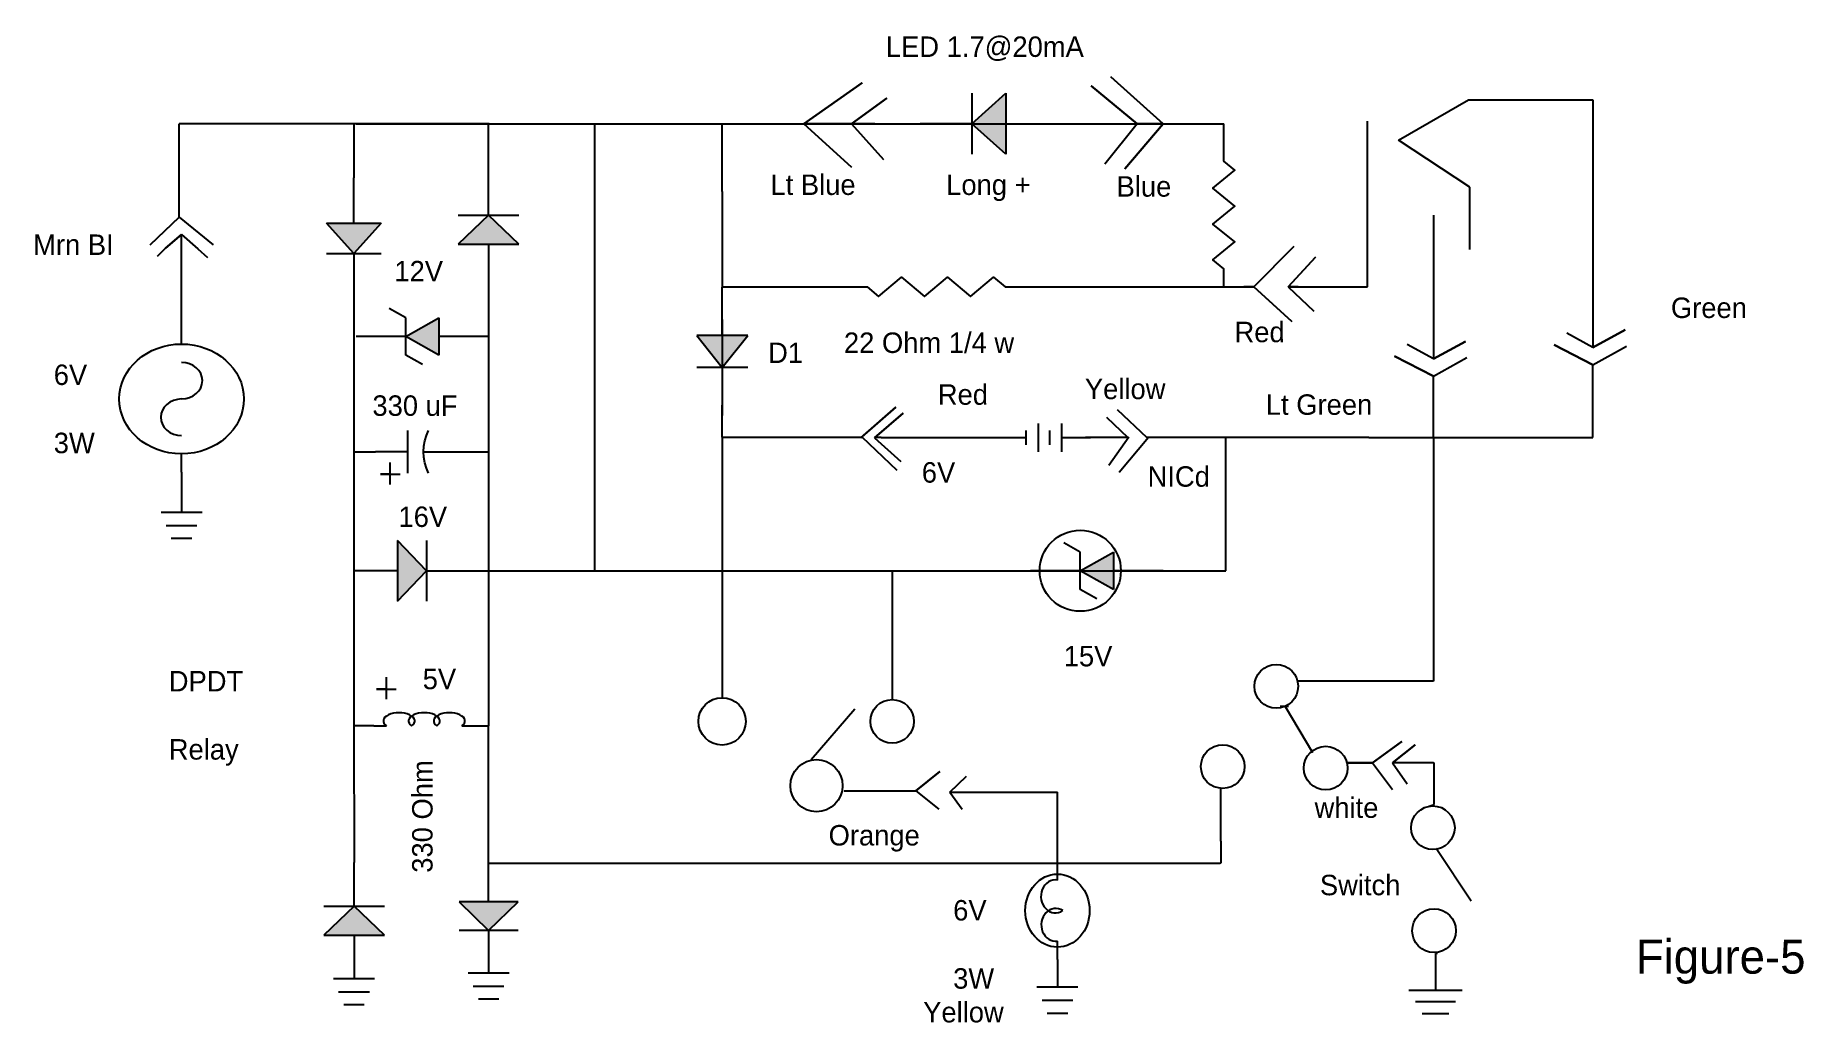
# Model space of a CAD drawing. Header units: inches. Extents: x 29 to 133, y 3 to 61.
import ezdxf

# ---------------------------------------------------------------- set-up
doc = ezdxf.new("R2010")
doc.units = ezdxf.units.IN
doc.header["$MEASUREMENT"] = 0

# ---------------------------------------------------------------- blocks, each defined once
blk = doc.blocks.new('Generator - AC')
at = {"color": 7}
for p, q in [((0, 0), (0.05, 0)), ((0.35, 0), (0.4, 0))]:
    blk.add_line(p, q, dxfattribs=at)
blk.add_circle((0.2, 0), 0.15, dxfattribs=at)
for centre, start, end in [((0.15, 0), 0, 180), ((0.25, 0), 180, 0)]:
    blk.add_arc(centre, 0.05, start, end, dxfattribs=at)
blk = doc.blocks.new('Diode')
at = {"color": 7}
for p, q in [((0.15, 0.125), (0.25, 0)), ((0.15, -0.125), (0.15, 0.125)), ((0.25, -0.125), (0.25, 0.125)), ((0.15, 0), (0, 0)), ((0.25, 0), (0.15, -0.125)), ((0.25, 0), (0.4, 0))]:
    blk.add_line(p, q, dxfattribs=at)
blk.add_solid([(0.15, -0.125), (0.25, 0), (0.15, 0.125)], dxfattribs=at)
blk = doc.blocks.new('Diode - Zener')
at = {"color": 7}
for p, q in [((0.2, 0.150001), (0.25, 0.100001)), ((0.15, 0.100001), (0.25, 0)), ((0.15, 0), (0.15, 0.100001)), ((0.25, 0.100001), (0.25, -0.099999)), ((0, 0), (0.15, 0)), ((0.25, 0), (0.15, -0.099999)), ((0.15, -0.099999), (0.15, 0)), ((0.25, 0), (0.4, 0)), ((0.25, -0.099999), (0.3, -0.149999))]:
    blk.add_line(p, q, dxfattribs=at)
blk.add_solid([(0.15, -0.099999), (0.25, 0), (0.15, 0.100001)], dxfattribs=at)
blk = doc.blocks.new('Capacitor')
at = {"color": 7}
for p, q in [((0.15, -0.1), (0.15, 0.1)), ((0.15, 0), (0, 0)), ((0.225, 0), (0.4, 0))]:
    blk.add_line(p, q, dxfattribs=at)
blk.add_arc((0.4375, 0), 0.2125, 151.9275, 208.0725, dxfattribs=at)
blk = doc.blocks.new('Inductor')
at = {"color": 7}
for p, q in [((0, 0), (0.05, 0)), ((0.35, 0), (0.4, 0))]:
    blk.add_line(p, q, dxfattribs=at)
for centre in [(0.1, 0.0375), (0.2, 0.0375), (0.3, 0.0375)]:
    blk.add_arc(centre, 0.0625, 323.1301, 216.8699, dxfattribs=at)
blk = doc.blocks.new('Ground')
at = {"color": 7}
for p, q in [((-0.1, 0), (0.1, 0)), ((0.075, -0.05), (-0.075, -0.05)), ((-0.05, -0.1), (0.05, -0.1))]:
    blk.add_line(p, q, dxfattribs=at)
blk = doc.blocks.new('Lamp - Incandescent')
at = {"color": 7}
for p, q in [((0, 0), (0.075, 0)), ((0.325, 0), (0.4, 0))]:
    blk.add_line(p, q, dxfattribs=at)
blk.add_circle((0.2, 0), 0.15, dxfattribs=at)
for centre, radius, start, end in [((0.141667, 0.008333), 0.067185, 330.2551, 187.125), ((0.258088, 0.009558), 0.067591, 351.8699, 210.75)]:
    blk.add_arc(centre, radius, start, end, dxfattribs=at)
blk = doc.blocks.new('Battery')
at = {"color": 7}
for p, q in [((0.175, -0.1), (0.175, 0.1)), ((0.275, -0.1), (0.275, 0.1)), ((0, 0), (0.125, 0)), ((0.125, 0.05), (0.125, -0.05)), ((0.225, 0.05), (0.225, -0.05)), ((0.275, 0), (0.4, 0))]:
    blk.add_line(p, q, dxfattribs=at)
blk = doc.blocks.new('Resistor')
at = {"color": 7}
blk.add_lwpolyline([(0, 0), (0.05, 0), (0.075, 0.025), (0.125, -0.025), (0.175, 0.025), (0.225, -0.025), (0.275, 0.025), (0.325, -0.025), (0.35, 0), (0.4, 0)], dxfattribs=at)

msp = doc.modelspace()

# ---------------------------------------------------------------- linework, layer by layer
for p, q in [((95.13, 55.68), (92.07, 58.44)), ((92.07, 58.44), (95.13, 55.68)), ((74.05, 55.68), (77.47, 58.08)), ((77.47, 58.08), (74.05, 55.68)), ((76.84, 55.68), (78.91, 57.18)), ((78.91, 57.18), (76.84, 55.68)), ((93.6, 55.68), (90.9, 57.9)), ((90.9, 57.9), (93.6, 55.68)), ((108.94, 54.72), (113.06, 57.09)), ((113.06, 57.09), (120.35, 57.09)), ((120.35, 57.09), (120.35, 56.14)), ((120.35, 56.14), (120.35, 42.55)), ((37.39, 50.2), (37.39, 55.68)), ((42.99, 55.68), (37.39, 55.68)), ((47.12, 55.68), (43, 55.68)), ((55.58, 55.68), (47.12, 55.68)), ((47.64, 55.68), (47.64, 52.51)), ((47.78, 55.68), (88.92, 55.68)), ((55.55, 52.87), (55.55, 55.68)), ((55.57, 55.68), (58.46, 55.68)), ((58.46, 55.68), (61.43, 55.68)), ((61.43, 55.68), (61.77, 55.68)), ((61.77, 55.68), (61.77, 29.45)), ((69.26, 51.71), (69.26, 55.68)), ((69.26, 55.68), (69.26, 55.68)), ((69.26, 55.68), (78.21, 55.68)), ((69.26, 55.68), (79.86, 55.68)), ((78.21, 55.68), (74.05, 55.68)), ((74.05, 55.68), (76.84, 53.13)), ((76.84, 53.13), (74.05, 55.68)), ((74.05, 55.68), (76.84, 55.68)), ((76.84, 55.68), (78.73, 53.58)), ((88.92, 55.68), (98.69, 55.68)), ((88.92, 55.68), (93.6, 55.68)), ((93.6, 55.68), (91.71, 53.31)), ((95.13, 55.68), (92.88, 53.04)), ((92.88, 53.04), (95.13, 55.68)), ((93.6, 55.68), (95.13, 55.68)), ((95.13, 55.68), (93.6, 55.68)), ((98.69, 54.53), (98.69, 55.68)), ((107.12, 46.11), (107.12, 55.83)), ((113.13, 51.96), (108.94, 54.72)), ((113.13, 48.3), (113.13, 51.96)), ((113.13, 51.96), (113.13, 51.96)), ((69.26, 51.71), (69.26, 46.08)), ((69.26, 51.71), (69.26, 47.75)), ((37.39, 50.2), (35.68, 48.58)), ((35.68, 48.58), (37.39, 50.2)), ((37.39, 50.2), (39.39, 48.58)), ((110.99, 50.31), (110.99, 41.89)), ((37.53, 49.18), (36.59, 48.38)), ((36.59, 48.38), (37.53, 49.18)), ((37.53, 46.69), (37.53, 49.18)), ((37.53, 49.18), (38.49, 48.34)), ((36.59, 48.38), (36.1, 47.88)), ((38.49, 48.34), (39.06, 47.84)), ((100.46, 46.11), (102.8, 48.47)), ((102.8, 48.47), (100.46, 46.11)), ((102.46, 46.11), (104.08, 47.85)), ((104.08, 47.85), (102.46, 46.11)), ((37.53, 43.83), (37.53, 46.69)), ((37.53, 46.69), (37.53, 46.69)), ((55.55, 46.05), (55.55, 43.19)), ((69.26, 46.11), (76.41, 46.11)), ((87.21, 46.11), (88.92, 46.11)), ((88.92, 46.11), (90.9, 46.11)), ((90.9, 46.11), (93.9, 46.11)), ((93.9, 46.11), (100.46, 46.11)), ((100.46, 46.11), (99.87, 46.11)), ((100.46, 46.11), (102.69, 44.07)), ((102.69, 44.07), (100.46, 46.11)), ((103.05, 46.11), (102.46, 46.11)), ((102.46, 46.11), (103.97, 44.68)), ((102.46, 46.11), (103.64, 46.11)), ((103.64, 46.11), (107.12, 46.11)), ((47.64, 45.4), (47.64, 44.13)), ((47.64, 44.13), (47.64, 43.19)), ((69.26, 44.2), (69.26, 39.16)), ((47.64, 43.19), (47.64, 28.8)), ((47.64, 43.19), (47.64, 36.43)), ((55.55, 43.19), (55.55, 24.06)), ((110.99, 41.89), (109.45, 42.72)), ((110.99, 41.89), (112.88, 42.91)), ((112.88, 42.91), (110.99, 41.89)), ((120.35, 41.53), (118.07, 42.71)), ((118.07, 42.71), (120.35, 41.53)), ((120.35, 42.55), (118.82, 43.39)), ((120.35, 42.55), (122.24, 43.58)), ((122.24, 43.58), (120.35, 42.55)), ((120.35, 41.53), (122.32, 42.63)), ((110.99, 40.86), (108.7, 42.05)), ((108.7, 42.05), (110.99, 40.86)), ((110.99, 40.86), (112.96, 41.97)), ((120.35, 37.26), (120.35, 41.53)), ((110.99, 37.26), (110.99, 40.86)), ((69.26, 37.29), (69.26, 39.16)), ((77.39, 37.24), (79.44, 39.04)), ((79.44, 39.04), (77.46, 37.31)), ((78.2, 37.24), (79.87, 38.69)), ((79.87, 38.69), (78.2, 37.24)), ((93.08, 37.25), (91.83, 38.44)), ((94.2, 37.25), (92.46, 38.9)), ((47.64, 36.43), (48.92, 36.43)), ((53.89, 36.43), (55.55, 36.43)), ((69.25, 37.26), (69.25, 22)), ((77.52, 37.26), (69.25, 37.26)), ((77.46, 37.31), (79.51, 35.36)), ((78.2, 37.24), (79.73, 35.86)), ((78.58, 37.26), (78.22, 37.26)), ((78.58, 37.26), (78.58, 37.26)), ((78.58, 37.26), (85.39, 37.26)), ((93.1, 37.26), (90.57, 37.26)), ((93.1, 37.26), (90.57, 37.26)), ((93.11, 37.28), (91.95, 35.63)), ((94.28, 37.27), (92.55, 35.21)), ((107.21, 37.26), (94.19, 37.26)), ((107.21, 37.26), (94.19, 37.26)), ((98.82, 29.45), (98.82, 37.26)), ((107.21, 37.26), (100.22, 37.26)), ((107.21, 37.26), (107.21, 37.26)), ((107.21, 37.26), (107.21, 37.26)), ((107.21, 37.26), (107.21, 37.26)), ((107.21, 37.26), (107.21, 37.26)), ((107.21, 37.26), (107.21, 37.26)), ((107.21, 37.26), (107.21, 37.26)), ((107.21, 37.26), (120.35, 37.26)), ((110.99, 37.26), (110.99, 22.98)), ((49.76, 35.81), (49.76, 34.51)), ((49.76, 35.81), (49.76, 35.11)), ((37.53, 35.23), (37.53, 32.87)), ((49.76, 35.11), (49.2, 35.11)), ((49.2, 35.11), (49.76, 35.11)), ((49.76, 35.11), (50.36, 35.11)), ((54.46, 29.45), (55.55, 29.45)), ((55.55, 29.45), (79.23, 29.45)), ((79.23, 29.45), (79.23, 21.89)), ((79.23, 29.45), (85.96, 29.45)), ((85.96, 29.45), (90.65, 29.45)), ((90.65, 29.45), (95.13, 29.45)), ((95.13, 29.45), (98.82, 29.45)), ((47.64, 28.8), (47.64, 20.35)), ((55.55, 24.06), (55.55, 20.35)), ((49.53, 23.2), (49.53, 21.91)), ((49.53, 23.2), (49.53, 22.5)), ((110.99, 22.98), (103, 22.98)), ((49.53, 22.5), (48.97, 22.5)), ((48.97, 22.5), (49.53, 22.5)), ((49.53, 22.5), (50.13, 22.5)), ((74.48, 18.37), (77.04, 21.34)), ((102.49, 21.49), (101.99, 21.49)), ((102.29, 21.49), (103.89, 18.79)), ((48.82, 20.35), (47.64, 20.35)), ((47.64, 20.35), (47.65, 12.33)), ((54.71, 20.35), (55.55, 20.35)), ((55.55, 12.53), (55.55, 20.35)), ((107.42, 18.18), (109.13, 19.44)), ((109.13, 19.44), (107.42, 18.18)), ((108.6, 18.18), (109.92, 19.24)), ((109.92, 19.24), (108.6, 18.18)), ((80.62, 16.53), (82.02, 17.67)), ((82.02, 17.67), (80.62, 16.53)), ((105.9, 18.18), (107.42, 18.18)), ((107.42, 18.18), (105.9, 18.18)), ((105.91, 18.14), (105.93, 18.13)), ((107.42, 18.18), (108.6, 16.61)), ((110.99, 18.18), (108.6, 18.18)), ((108.6, 18.18), (109.46, 16.94)), ((110.99, 18.18), (110.99, 18.18)), ((110.99, 18.18), (111.04, 18.18)), ((111.04, 15.73), (111.04, 18.18)), ((82.62, 16.46), (83.58, 17.37)), ((83.58, 17.37), (82.62, 16.46)), ((98.52, 13.59), (98.52, 16.69)), ((76.42, 16.53), (80.62, 16.53)), ((80.62, 16.53), (81.97, 15.46)), ((82.62, 16.46), (88.91, 16.46)), ((82.62, 16.46), (83.33, 15.46)), ((88.91, 16.46), (88.93, 16.46)), ((88.93, 12.37), (88.93, 16.46)), ((110.74, 15.63), (111.04, 15.73)), ((55.55, 12.53), (55.55, 13.59)), ((98.52, 13.59), (98.52, 12.29)), ((111.16, 13.17), (113.2, 10.09)), ((55.51, 12.29), (98.48, 12.29)), ((98.52, 12.29), (98.48, 12.29)), ((88.93, 6.65), (88.93, 5.01)), ((111.23, 7), (111.12, 7)), ((111.12, 7), (111.12, 4.84))]:
    msp.add_line(p, q)
for centre, radius in [((90.27, 29.45), 2.38), ((101.77, 22.67), 1.28), ((69.25, 20.61), 1.39), ((79.23, 20.61), 1.28), ((98.63, 17.96), 1.28), ((104.67, 17.87), 1.28), ((74.79, 16.84), 1.53), ((110.96, 14.37), 1.28), ((111.03, 8.33), 1.28)]:
    msp.add_circle(centre, radius)

# ---------------------------------------------------------------- block references
for name, p, xscale, yscale, zscale in [('Diode', (88.92, 55.68), -20.0960889135257, -14.31553240557463, 20.0960889135257), ('Resistor', (76.41, 46.11), 27.00108671570013, -22.40856026536947, 27.00108671570013), ('Diode - Zener', (55.55, 43.19), -19.4433280219074, -10.97679094727374, 19.4433280219074), ('Capacitor', (48.92, 36.43), 12.43988507669093, -12.54747205875078, 12.43988507669093), ('Battery', (85.39, 37.26), 13.70826321169682, -8.273788081342474, 13.70826321169682), ('Diode', (47.64, 29.45), 17.04620534460059, -14.23656530863865, 17.04620534460059), ('Diode - Zener', (95.13, 29.45), -19.4433280219074, -10.97679094727374, 19.4433280219074), ('Inductor', (48.82, 20.35), 14.74652384021539, 7.703079069267645, 14.74652384021539), ('Ground', (111.12, 4.84), 15.68892361915027, 13.77466082822978, 15.68892361915027)]:
    msp.add_blockref(name, p, dxfattribs=dict(xscale=xscale, yscale=yscale, zscale=zscale))
for name, p, xscale, yscale, zscale, rotation in [('Resistor', (98.69, 46.11), -21.04877038528821, -25.59747078921252, 21.04877038528821, 270), ('Diode', (47.64, 52.51), -17.77865968454353, -12.77299318979806, 17.77865968454353, 90), ('Diode', (55.55, 46.05), 17.04620534460059, -14.23656530863865, 17.04620534460059, 90), ('Diode', (69.26, 46.08), 18.79571417404935, -11.94999956700569, 18.79571417404935, 270), ('Generator - AC', (37.53, 35.23), -21.49603435219939, -24.38558541524435, 21.49603435219939, 270), ('Ground', (37.53, 32.87), 12.01882142467434, -15.30772911469964, 12.01882142467434, 180), ('Diode', (55.55, 12.53), 16.76794006352901, -13.84995991018468, 16.76794006352901, 270), ('Diode', (47.65, 5.51), 17.04620534460059, -14.23656530863865, 17.04620534460059, 90), ('Lamp - Incandescent', (88.93, 6.65), 14.29734991015897, 12.57777672659023, 14.29734991015897, 90), ('Ground', (47.65, 5.51), 12.01882142467434, -15.30772911469964, 12.01882142467434, 180), ('Ground', (55.55, 5.84), 12.01882142467434, -15.30772911469964, 12.01882142467434, 180), ('Ground', (88.93, 5.01), 12.01882142467434, -15.30772911469964, 12.01882142467434, 180)]:
    msp.add_blockref(name, p, dxfattribs=dict(xscale=xscale, yscale=yscale, zscale=zscale, rotation=rotation))

# ---------------------------------------------------------------- texts
at = {"char_height": 1.2, "attachment_point": 1}
for s, insert, width in [('LED 1.7@20mA', (78.86, 60.8), 25.4594), ('Lt Blue', (72.09, 52.7), 25.4594), ('Long +', (82.4, 52.7), 25.4594), ('Blue', (92.4, 52.6), 25.4594), ('Mrn BI', (28.82, 49.18), 13.5064), ('12V', (50.02, 47.63), 13.5064), ('Green', (124.93, 45.48), 25.4594), ('Red', (99.32, 44.06), 25.4594), ('D1', (71.95, 42.84), 25.4594), ('22 Ohm 1/4 w', (76.4, 43.43), 25.4594), ('6V\\P\\P3W', (30.03, 41.55), 13.5064), ('Yellow', (90.54, 40.72), 25.4594), ('330 uF', (48.73, 39.74), 13.5064), ('Red', (81.91, 40.39), 25.4594), ('Lt Green', (101.16, 39.8), 25.4594), ('6V', (80.97, 35.82), 25.4594), ('NICd', (94.22, 35.58), 25.4594), ('16V', (50.26, 33.22), 13.5064), ('15V', (89.3, 25.04), 25.4594), ('DPDT\\P\\PRelay', (36.78, 23.57), 25.4594), ('5V', (51.68, 23.7), 25.4594), ('white', (104.02, 16.15), 25.4594), ('Orange', (75.5, 14.53), 22.6359), ('Switch', (104.33, 11.61), 25.4594), ('6V\\P\\P3W', (82.81, 10.13), 13.5064), ('Yellow', (81.05, 4.15), 25.4594)]:
    msp.add_mtext(s, dxfattribs=dict(at, insert=insert, width=width))
at = {"insert": (51.06, 11.73), "char_height": 1.2, "width": 29.4504, "attachment_point": 1, "rotation": 90}
msp.add_mtext('330 Ohm', dxfattribs=at)
at = {"color": 3, "insert": (122.87, 7.81), "char_height": 2, "width": 32.1887, "attachment_point": 1}
msp.add_mtext('Figure-5', dxfattribs=at)

doc.saveas('drawing.dxf')
